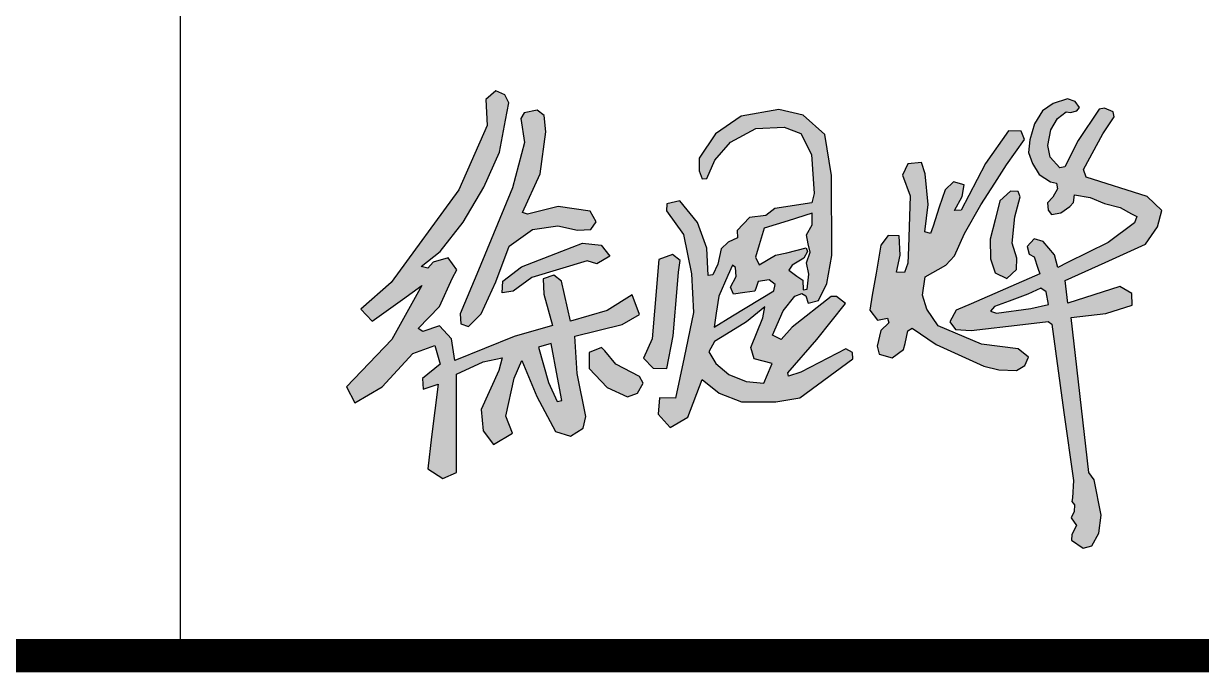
# Model space of a CAD drawing. Extents: x -417156 to 1571408, y 205758 to 1045562.
# Drawn here: x 1565338 to 1568866, y 780906 to 782851 of the extents above; entities that cross this region are included whole.
import ezdxf

# ---------------------------------------------------------------- set-up
doc = ezdxf.new("R2010")
doc.units = 0
doc.header["$LTSCALE"] = 1000
doc.header["$MEASUREMENT"] = 0
doc.layers.get('0').update_dxf_attribs({"linetype": 'CONTINUOUS'})
doc.layers.add('PP-PM-TK', color=7, linetype='CONTINUOUS')
doc.layers.add('PUB_TITLE', color=4, linetype='CONTINUOUS')

msp = doc.modelspace()

# ---------------------------------------------------------------- hatches: boundary and pattern name
h = msp.add_hatch(color=256)
h.paths.add_polyline_path([(1568401, 782046.3), (1568384.7, 782058), (1568346.5, 782039.7), (1568290, 782018.8), (1568245.7, 782002.5), (1568234.4, 781989.3), (1568252.3, 781983.2), (1568355.2, 781996.4), (1568407.7, 782009.1)], flags=16)
h.paths.add_polyline_path([(1568461.1, 782585.7), (1568474.1, 782584.6), (1568493.3, 782588.7), (1568500.4, 782599.6), (1568488.3, 782617.6), (1568465.3, 782625.5), (1568422.2, 782611.3), (1568389.5, 782589.1), (1568366.1, 782550.7), (1568352.3, 782502.4), (1568348.5, 782464), (1568359.8, 782431.4), (1568379.9, 782398.8), (1568414.2, 782376.6), (1568431.8, 782372), (1568435.1, 782355.3), (1568421.3, 782330.7), (1568405.4, 782313.2), (1568407.1, 782291.5), (1568417.1, 782278.5), (1568445.1, 782283.1), (1568471.9, 782302), (1568482.4, 782314.9), (1568485.7, 782337.1), (1568532.7, 782329.6), (1568575.4, 782311.6), (1568622.2, 782299.5), (1568656.6, 782280.7), (1568672.3, 782272.1), (1568665.8, 782253.5), (1568587.1, 782194.4), (1568465.3, 782134.6), (1568435.7, 782120.1), (1568426.4, 782157.6), (1568392.1, 782198.1), (1568364.9, 782205.3), (1568344, 782182.7), (1568350.3, 782159.7), (1568365.3, 782151.3), (1568376.2, 782117.9), (1568381.7, 782101.1), (1568176.1, 782011.1), (1568131.2, 781991.4), (1568112.5, 781956.6), (1568129.2, 781933.6), (1568176.5, 781930.6), (1568330.9, 781949), (1568406.8, 781958.1), (1568417.5, 781949.5), (1568454.2, 781685), (1568482.5, 781481.6), (1568479.5, 781429.5), (1568477.6, 781418.2), (1568486.2, 781408.1), (1568484.5, 781388.8), (1568475.8, 781369.5), (1568491.7, 781346.7), (1568477.4, 781319.8), (1568477, 781302.6), (1568512.2, 781278.9), (1568537.7, 781285.2), (1568559.2, 781323.6), (1568565.9, 781377.7), (1568544.7, 781483.6), (1568529.2, 781505.1), (1568475.9, 781969.7), (1568579.3, 781982.1), (1568658.7, 782006.9), (1568657.9, 782041.6), (1568621.5, 782062.3), (1568466, 782012.7), (1568457.7, 782080.5), (1568577.7, 782135), (1568698.7, 782190), (1568734, 782241.9), (1568747.3, 782290.6), (1568703.4, 782332.8), (1568520.7, 782390.6), (1568513.1, 782413.8), (1568570.7, 782519.9), (1568604.8, 782571), (1568601.6, 782586.4), (1568575.2, 782597.4), (1568559.8, 782593.7), (1568496.5, 782500.4), (1568457, 782421.2), (1568442, 782418), (1568412.8, 782450.4), (1568405.5, 782485.7), (1568414.8, 782531.9), (1568435.1, 782565.8)])
h.paths.add_polyline_path([(1568316.9, 782347.5), (1568293.9, 782348.7), (1568261.7, 782319), (1568247.8, 782262.7), (1568233.3, 782204.3), (1568233.8, 782145.8), (1568247.8, 782104.1), (1568283.6, 782087.1), (1568312, 782113.7), (1568313.3, 782147.7), (1568298.7, 782192.5), (1568306.6, 782271.8), (1568323, 782331.8)], flags=17)
h.paths.add_polyline_path([(1568038.3, 782400.3), (1568027.9, 782434.2), (1567986.9, 782430.6), (1567970.3, 782396), (1567993.4, 782334.7), (1567988.3, 782179.8), (1567986.8, 782132.5), (1567976.8, 782104.5), (1567952.2, 782105.9), (1567963.8, 782157.1), (1567960.2, 782214.7), (1567927.7, 782215.4), (1567906.1, 782186.6), (1567891.7, 782103), (1567880.2, 782036.9), (1567872.5, 781992.2), (1567896, 781961.8), (1567925.6, 781968.3), (1567929.9, 781953.9), (1567906, 781931.1), (1567895.2, 781883.6), (1567901, 781859.8), (1567940, 781849), (1567973.8, 781873.5), (1567978.2, 781892.2), (1567986.8, 781929.6), (1567999.1, 781938.3), (1568071.2, 781889.3), (1568148.4, 781854), (1568214, 781824), (1568259.5, 781812.9), (1568312.1, 781810.8), (1568336.6, 781825.9), (1568348.2, 781851.1), (1568317.2, 781875.6), (1568206.8, 781890), (1568077.7, 781945.1), (1568043.1, 781994.8), (1568030.1, 782036.6), (1568038.8, 782092.1), (1568100.8, 782126.7), (1568126.8, 782154.6), (1568156.6, 782221.3), (1568205.7, 782307.2), (1568247.3, 782372.6), (1568282.2, 782427.3), (1568335.6, 782503.2), (1568325.7, 782527.8), (1568288.2, 782529.6), (1568219.3, 782431.3), (1568169.4, 782335.1), (1568146.6, 782291.3), (1568126.3, 782290.8), (1568149.1, 782332), (1568155.8, 782367.1), (1568123.2, 782376.3), (1568098, 782352.9), (1568080.7, 782300.7), (1568062, 782243.8), (1568054.6, 782221.3), (1568037.7, 782226.3), (1568047.5, 782308.7)])
h.paths.add_polyline_path([(1567552.1, 781968.9), (1567558.6, 782001.7), (1567503.7, 781956.6), (1567443, 781919.8), (1567407.7, 781898.3), (1567390.5, 781867.3), (1567411, 781832.1), (1567450.4, 781799.3), (1567502, 781778), (1567555.4, 781773.1), (1567577.5, 781825.5), (1567580.1, 781831.6), (1567526.6, 781846), (1567516, 781879.6)], flags=16)
h.paths.add_polyline_path([(1567700.3, 782247.6), (1567699.6, 782282.9), (1567627.7, 782260), (1567555.8, 782237.1), (1567541.4, 782187.5), (1567530.6, 782150.2), (1567540.8, 782128.1), (1567589.8, 782156.2), (1567624.4, 782163.4), (1567682, 782178.4), (1567685.9, 782167.3), (1567675.4, 782147.7), (1567640.1, 782126.8), (1567629.7, 782111.8), (1567654.5, 782094.1), (1567672.1, 782081.6), (1567672.8, 782053), (1567684.6, 782054.3), (1567689.8, 782099.4), (1567683.3, 782133.3), (1567693.7, 782165.3), (1567688.5, 782190.8), (1567683.1, 782217.1)], flags=16)
h.paths.add_polyline_path([(1567470.3, 782119.9), (1567461.4, 782126.6), (1567447.9, 782096.2), (1567420.1, 782033.6), (1567412.4, 781983), (1567406, 781940.8), (1567461.4, 781974.5), (1567585.6, 782050.1), (1567589.4, 782068.4), (1567570.8, 782083), (1567538.4, 782078), (1567532.6, 782060.2), (1567528.8, 782048.5), (1567498.6, 782044.4), (1567464.5, 782039.7), (1567455.8, 782060.6), (1567472.8, 782092.9)], flags=16)
h.paths.add_polyline_path([(1567356.9, 782254.1), (1567303.5, 782319.3), (1567264.3, 782310.2), (1567263.3, 782289.1), (1567314.6, 782218.8), (1567338.8, 782101.2), (1567344.8, 781984.9), (1567316.6, 781850.3), (1567291, 781727.7), (1567243.2, 781728.7), (1567239.2, 781680.5), (1567274.4, 781640.3), (1567327.7, 781671.4), (1567370.9, 781784), (1567421.2, 781742.8), (1567488.6, 781716.7), (1567591.2, 781716.7), (1567662.6, 781728.7), (1567821.5, 781846.3), (1567820.9, 781865.4), (1567801.1, 781876.2), (1567666.3, 781805.7), (1567628.8, 781794.4), (1567626.8, 781804.2), (1567714.2, 781904.4), (1567799.5, 782011.8), (1567772.9, 782032.9), (1567757.4, 782032.9), (1567639.7, 781940.6), (1567606.8, 781903.5), (1567581.4, 781916.5), (1567613.6, 781990.2), (1567648, 782033.4), (1567668.9, 782042), (1567680.6, 782034.3), (1567687.6, 782012.5), (1567719.5, 782021.1), (1567743.6, 782071.6), (1567759.1, 782155.5), (1567757.5, 782395.1), (1567738.2, 782518.1), (1567672.8, 782576.6), (1567600.6, 782593.2), (1567487.3, 782572.7), (1567410.2, 782520.1), (1567361.4, 782446.9), (1567361.7, 782409.2), (1567370.4, 782385), (1567384.2, 782386.7), (1567408.7, 782441.4), (1567455.3, 782495.1), (1567531.7, 782536.3), (1567615.8, 782540.5), (1567666.5, 782520.8), (1567698.2, 782458.2), (1567705.9, 782341.6), (1567699.1, 782313.4), (1567588.4, 782296.2), (1567560.9, 782275.6), (1567512, 782269.6), (1567475, 782230.6), (1567475.9, 782208.3), (1567448.4, 782195.5), (1567427, 782175.8), (1567417.5, 782129.5), (1567402.1, 782097.7), (1567388.2, 782095.5), (1567384.6, 782177.8)])
h.paths.add_polyline_path([(1567305, 782140.9), (1567282, 782158.8), (1567240.3, 782143.2), (1567227.3, 781988.6), (1567220.4, 781905.7), (1567194.8, 781848.2), (1567223.4, 781818.3), (1567265.1, 781817), (1567283.3, 781914.5), (1567296.3, 782069.2), (1567299.4, 782105.9)])
h.paths.add_polyline_path([(1567069.4, 781880.4), (1567031.9, 781865.1), (1567032.5, 781816.6), (1567085.7, 781760.2), (1567147.3, 781732.4), (1567177.1, 781742.7), (1567194, 781773.2), (1567182.9, 781792.6), (1567112.3, 781830.2), (1567078.6, 781869.7)])
h.paths.add_polyline_path([(1566918.6, 781892.2), (1566880, 781881.3), (1566910.5, 781775.1), (1566936.4, 781718.1), (1566950.7, 781720.7), (1566937.7, 781790)], flags=16)
h.paths.add_polyline_path([(1566771, 782043.6), (1566773.7, 782078.5), (1566829.6, 782121.9), (1566950, 782168.6), (1567012, 782192.6), (1567067.8, 782187), (1567093.5, 782153.4), (1567054.7, 782131.1), (1567025.7, 782139.6), (1566859.9, 782089.7), (1566804.6, 782048.9)], flags=17)
h.paths.add_polyline_path([(1566897.2, 782574.8), (1566875.9, 782590.8), (1566837.2, 782583.4), (1566827.1, 782566.4), (1566838.6, 782494.6), (1566802.6, 782358.4), (1566700.2, 782111.9), (1566645.9, 781981.3), (1566647.9, 781950.9), (1566670.3, 781942.7), (1566708.2, 781980.7), (1566752.3, 782077.1), (1566792.4, 782183.5), (1566862.6, 782234), (1566938.3, 782244.2), (1566997.4, 782231.1), (1567036.7, 782233.4), (1567053.4, 782256.7), (1567035, 782288.3), (1566938.9, 782302), (1566847.7, 782279.3), (1566832.2, 782284.7), (1566885.3, 782400.6), (1566902.6, 782526)], flags=17)
h.paths.add_polyline_path([(1566779, 782637.3), (1566752.3, 782649.6), (1566722.9, 782623), (1566726.1, 782544.9), (1566641.6, 782352.1), (1566439, 782074.8), (1566348.1, 781995.1), (1566381.6, 781958.5), (1566472.5, 782023.8), (1566530.4, 782065.4), (1566440.5, 781903.6), (1566304.9, 781761.8), (1566330.4, 781714), (1566411.8, 781761.8), (1566504.3, 781862.2), (1566569.7, 781886.1), (1566585.7, 781830.3), (1566533, 781787.3), (1566534.6, 781755.4), (1566579.3, 781769.7), (1566560.2, 781612), (1566548.5, 781516.2), (1566593.7, 781487.7), (1566635.1, 781505.2), (1566635.1, 781800), (1566714.9, 781836.7), (1566771.6, 781849.1), (1566761.5, 781811.1), (1566709, 781693.9), (1566714.6, 781630.2), (1566745.9, 781588.9), (1566802.9, 781623.5), (1566782.7, 781673.8), (1566807.3, 781787.7), (1566830.8, 781841.3), (1566875.5, 781733), (1566931.4, 781628), (1566976.1, 781614.6), (1567014.1, 781638.1), (1567021.9, 781672.7), (1566996.2, 781802.2), (1566989.5, 781913.8), (1567131.4, 781948.4), (1567182.9, 781978.6), (1567160.5, 782037.8), (1567085.6, 781990.9), (1566976.1, 781958.5), (1566949.3, 782079.1), (1566925.8, 782096.9), (1566894.5, 782085.8), (1566896.7, 782040), (1566922.4, 781946.2), (1566807.3, 781912.7), (1566629.6, 781841.3), (1566619.6, 781906), (1566583.8, 781945.1), (1566533.5, 781928.4), (1566520.1, 781937.3), (1566583.8, 782003.2), (1566622.9, 782089.1), (1566635.2, 782113), (1566609.5, 782148.7), (1566564.8, 782135.3), (1566549.2, 782117.4), (1566529, 782123), (1566586, 782167.7), (1566654.2, 782255.9), (1566716.8, 782360.2), (1566763.8, 782465.1), (1566781.7, 782561.2), (1566791.3, 782612.8)])

# ---------------------------------------------------------------- linework, layer by layer
for p, q in [((1566752.3, 782649.6), (1566722.9, 782623)), ((1566722.9, 782623), (1566726.1, 782544.9)), ((1566779, 782637.3), (1566752.3, 782649.6)), ((1566791.3, 782612.8), (1566779, 782637.3)), ((1568465.3, 782625.5), (1568422.2, 782611.3)), ((1568488.3, 782617.6), (1568465.3, 782625.5)), ((1566781.7, 782561.2), (1566791.3, 782612.8)), ((1566875.9, 782590.8), (1566837.2, 782583.4)), ((1566897.2, 782574.8), (1566875.9, 782590.8)), ((1567600.6, 782593.2), (1567487.3, 782572.7)), ((1567672.8, 782576.6), (1567600.6, 782593.2)), ((1568389.5, 782589.1), (1568366.1, 782550.7)), ((1568422.2, 782611.3), (1568389.5, 782589.1)), ((1568435.1, 782565.8), (1568461.1, 782585.7)), ((1568461.1, 782585.7), (1568474.1, 782584.6)), ((1568474.1, 782584.6), (1568493.3, 782588.7)), ((1568500.4, 782599.6), (1568488.3, 782617.6)), ((1568493.3, 782588.7), (1568500.4, 782599.6)), ((1568559.8, 782593.7), (1568496.5, 782500.4)), ((1568575.2, 782597.4), (1568559.8, 782593.7)), ((1568601.6, 782586.4), (1568575.2, 782597.4)), ((1568604.8, 782571), (1568601.6, 782586.4)), ((1566763.8, 782465.1), (1566781.7, 782561.2)), ((1566837.2, 782583.4), (1566827.1, 782566.4)), ((1566827.1, 782566.4), (1566838.6, 782494.6)), ((1566902.6, 782526), (1566897.2, 782574.8)), ((1567487.3, 782572.7), (1567410.2, 782520.1)), ((1567738.2, 782518.1), (1567672.8, 782576.6)), ((1568366.1, 782550.7), (1568352.3, 782502.4)), ((1568414.8, 782531.9), (1568435.1, 782565.8)), ((1568570.7, 782519.9), (1568604.8, 782571)), ((1566726.1, 782544.9), (1566641.6, 782352.1)), ((1566885.3, 782400.6), (1566902.6, 782526)), ((1567410.2, 782520.1), (1567361.4, 782446.9)), ((1567455.3, 782495.1), (1567531.7, 782536.3)), ((1567531.7, 782536.3), (1567615.8, 782540.5)), ((1567615.8, 782540.5), (1567666.5, 782520.8)), ((1567666.5, 782520.8), (1567698.2, 782458.2)), ((1567757.5, 782395.1), (1567738.2, 782518.1)), ((1568288.2, 782529.6), (1568219.3, 782431.3)), ((1568325.7, 782527.8), (1568288.2, 782529.6)), ((1568335.6, 782503.2), (1568325.7, 782527.8)), ((1568405.5, 782485.7), (1568414.8, 782531.9)), ((1568513.1, 782413.8), (1568570.7, 782519.9)), ((1566838.6, 782494.6), (1566802.6, 782358.4)), ((1567408.7, 782441.4), (1567455.3, 782495.1)), ((1568282.2, 782427.3), (1568335.6, 782503.2)), ((1568352.3, 782502.4), (1568348.5, 782464)), ((1568412.8, 782450.4), (1568405.5, 782485.7)), ((1568496.5, 782500.4), (1568457, 782421.2)), ((1566716.8, 782360.2), (1566763.8, 782465.1)), ((1567361.4, 782446.9), (1567361.7, 782409.2)), ((1567698.2, 782458.2), (1567705.9, 782341.6)), ((1568348.5, 782464), (1568359.8, 782431.4)), ((1568442, 782418), (1568412.8, 782450.4)), ((1567361.7, 782409.2), (1567370.4, 782385)), ((1567384.2, 782386.7), (1567408.7, 782441.4)), ((1567986.9, 782430.6), (1567970.3, 782396)), ((1568027.9, 782434.2), (1567986.9, 782430.6)), ((1568038.3, 782400.3), (1568027.9, 782434.2)), ((1568219.3, 782431.3), (1568169.4, 782335.1)), ((1568247.3, 782372.6), (1568282.2, 782427.3)), ((1568359.8, 782431.4), (1568379.9, 782398.8)), ((1568457, 782421.2), (1568442, 782418)), ((1568520.7, 782390.6), (1568513.1, 782413.8)), ((1566832.2, 782284.7), (1566885.3, 782400.6)), ((1567370.4, 782385), (1567384.2, 782386.7)), ((1567759.1, 782155.5), (1567757.5, 782395.1)), ((1567970.3, 782396), (1567993.4, 782334.7)), ((1568047.5, 782308.7), (1568038.3, 782400.3)), ((1568123.2, 782376.3), (1568098, 782352.9)), ((1568155.8, 782367.1), (1568123.2, 782376.3)), ((1568205.7, 782307.2), (1568247.3, 782372.6)), ((1568379.9, 782398.8), (1568414.2, 782376.6)), ((1568414.2, 782376.6), (1568431.8, 782372)), ((1568431.8, 782372), (1568435.1, 782355.3)), ((1568703.4, 782332.8), (1568520.7, 782390.6)), ((1566641.6, 782352.1), (1566439, 782074.8)), ((1566654.2, 782255.9), (1566716.8, 782360.2)), ((1566802.6, 782358.4), (1566700.2, 782111.9)), ((1567705.9, 782341.6), (1567699.1, 782313.4)), ((1568098, 782352.9), (1568080.7, 782300.7)), ((1568149.1, 782332), (1568155.8, 782367.1)), ((1568293.9, 782348.7), (1568261.7, 782319)), ((1568316.9, 782347.5), (1568293.9, 782348.7)), ((1568323, 782331.8), (1568316.9, 782347.5)), ((1568435.1, 782355.3), (1568421.3, 782330.7)), ((1568482.4, 782314.9), (1568485.7, 782337.1)), ((1568485.7, 782337.1), (1568532.7, 782329.6)), ((1566938.9, 782302), (1566847.7, 782279.3)), ((1567035, 782288.3), (1566938.9, 782302)), ((1567264.3, 782310.2), (1567263.3, 782289.1)), ((1567303.5, 782319.3), (1567264.3, 782310.2)), ((1567356.9, 782254.1), (1567303.5, 782319.3)), ((1567699.1, 782313.4), (1567588.4, 782296.2)), ((1567993.4, 782334.7), (1567988.3, 782179.8)), ((1568037.7, 782226.3), (1568047.5, 782308.7)), ((1568126.3, 782290.8), (1568149.1, 782332)), ((1568169.4, 782335.1), (1568146.6, 782291.3)), ((1568156.6, 782221.3), (1568205.7, 782307.2)), ((1568261.7, 782319), (1568247.8, 782262.7)), ((1568306.6, 782271.8), (1568323, 782331.8)), ((1568421.3, 782330.7), (1568405.4, 782313.2)), ((1568405.4, 782313.2), (1568407.1, 782291.5)), ((1568445.1, 782283.1), (1568471.9, 782302)), ((1568471.9, 782302), (1568482.4, 782314.9)), ((1568532.7, 782329.6), (1568575.4, 782311.6)), ((1568575.4, 782311.6), (1568622.2, 782299.5)), ((1568747.3, 782290.6), (1568703.4, 782332.8)), ((1566847.7, 782279.3), (1566832.2, 782284.7)), ((1567053.4, 782256.7), (1567035, 782288.3)), ((1567263.3, 782289.1), (1567314.6, 782218.8)), ((1567512, 782269.6), (1567475, 782230.6)), ((1567560.9, 782275.6), (1567512, 782269.6)), ((1567588.4, 782296.2), (1567560.9, 782275.6)), ((1567699.6, 782282.9), (1567627.7, 782260)), ((1567700.3, 782247.6), (1567699.6, 782282.9)), ((1568080.7, 782300.7), (1568062, 782243.8)), ((1568146.6, 782291.3), (1568126.3, 782290.8)), ((1568298.7, 782192.5), (1568306.6, 782271.8)), ((1568407.1, 782291.5), (1568417.1, 782278.5)), ((1568417.1, 782278.5), (1568445.1, 782283.1)), ((1568622.2, 782299.5), (1568656.6, 782280.7)), ((1568656.6, 782280.7), (1568672.3, 782272.1)), ((1568672.3, 782272.1), (1568665.8, 782253.5)), ((1568734, 782241.9), (1568747.3, 782290.6)), ((1566586, 782167.7), (1566654.2, 782255.9)), ((1566792.4, 782183.5), (1566862.6, 782234)), ((1566862.6, 782234), (1566938.3, 782244.2)), ((1566938.3, 782244.2), (1566997.4, 782231.1)), ((1566997.4, 782231.1), (1567036.7, 782233.4)), ((1567036.7, 782233.4), (1567053.4, 782256.7)), ((1567384.6, 782177.8), (1567356.9, 782254.1)), ((1567555.8, 782237.1), (1567541.4, 782187.5)), ((1567627.7, 782260), (1567555.8, 782237.1)), ((1567683.1, 782217.1), (1567700.3, 782247.6)), ((1568062, 782243.8), (1568054.6, 782221.3)), ((1568247.8, 782262.7), (1568233.3, 782204.3)), ((1568665.8, 782253.5), (1568587.1, 782194.4)), ((1568698.7, 782190), (1568734, 782241.9)), ((1567314.6, 782218.8), (1567338.8, 782101.2)), ((1567448.4, 782195.5), (1567427, 782175.8)), ((1567475.9, 782208.3), (1567448.4, 782195.5)), ((1567475, 782230.6), (1567475.9, 782208.3)), ((1567688.5, 782190.8), (1567683.1, 782217.1)), ((1567927.7, 782215.4), (1567906.1, 782186.6)), ((1567960.2, 782214.7), (1567927.7, 782215.4)), ((1567963.8, 782157.1), (1567960.2, 782214.7)), ((1568054.6, 782221.3), (1568037.7, 782226.3)), ((1568126.8, 782154.6), (1568156.6, 782221.3)), ((1568233.3, 782204.3), (1568233.8, 782145.8)), ((1568364.9, 782205.3), (1568344, 782182.7)), ((1568392.1, 782198.1), (1568364.9, 782205.3)), ((1568426.4, 782157.6), (1568392.1, 782198.1)), ((1566529, 782123), (1566586, 782167.7)), ((1566752.3, 782077.1), (1566792.4, 782183.5)), ((1566829.6, 782121.9), (1566950, 782168.6)), ((1566950, 782168.6), (1567012, 782192.6)), ((1567012, 782192.6), (1567067.8, 782187)), ((1567067.8, 782187), (1567093.5, 782153.4)), ((1567388.2, 782095.5), (1567384.6, 782177.8)), ((1567427, 782175.8), (1567417.5, 782129.5)), ((1567541.4, 782187.5), (1567530.6, 782150.2)), ((1567589.8, 782156.2), (1567624.4, 782163.4)), ((1567624.4, 782163.4), (1567682, 782178.4)), ((1567685.9, 782167.3), (1567675.4, 782147.7)), ((1567682, 782178.4), (1567685.9, 782167.3)), ((1567683.3, 782133.3), (1567693.7, 782165.3)), ((1567693.7, 782165.3), (1567688.5, 782190.8)), ((1567906.1, 782186.6), (1567891.7, 782103)), ((1567988.3, 782179.8), (1567986.8, 782132.5)), ((1568313.3, 782147.7), (1568298.7, 782192.5)), ((1568344, 782182.7), (1568350.3, 782159.7)), ((1568587.1, 782194.4), (1568465.3, 782134.6)), ((1568577.7, 782135), (1568698.7, 782190)), ((1566564.8, 782135.3), (1566549.2, 782117.4)), ((1566609.5, 782148.7), (1566564.8, 782135.3)), ((1566635.2, 782113), (1566609.5, 782148.7)), ((1567025.7, 782139.6), (1566859.9, 782089.7)), ((1567054.7, 782131.1), (1567025.7, 782139.6)), ((1567093.5, 782153.4), (1567054.7, 782131.1)), ((1567240.3, 782143.2), (1567227.3, 781988.6)), ((1567282, 782158.8), (1567240.3, 782143.2)), ((1567305, 782140.9), (1567282, 782158.8)), ((1567299.4, 782105.9), (1567305, 782140.9)), ((1567417.5, 782129.5), (1567402.1, 782097.7)), ((1567461.4, 782126.6), (1567447.9, 782096.2)), ((1567470.3, 782119.9), (1567461.4, 782126.6)), ((1567530.6, 782150.2), (1567540.8, 782128.1)), ((1567540.8, 782128.1), (1567589.8, 782156.2)), ((1567640.1, 782126.8), (1567629.7, 782111.8)), ((1567675.4, 782147.7), (1567640.1, 782126.8)), ((1567689.8, 782099.4), (1567683.3, 782133.3)), ((1567743.6, 782071.6), (1567759.1, 782155.5)), ((1567952.2, 782105.9), (1567963.8, 782157.1)), ((1567986.8, 782132.5), (1567976.8, 782104.5)), ((1568038.8, 782092.1), (1568100.8, 782126.7)), ((1568100.8, 782126.7), (1568126.8, 782154.6)), ((1568233.8, 782145.8), (1568247.8, 782104.1)), ((1568312, 782113.7), (1568313.3, 782147.7)), ((1568350.3, 782159.7), (1568365.3, 782151.3)), ((1568365.3, 782151.3), (1568376.2, 782117.9)), ((1568435.7, 782120.1), (1568426.4, 782157.6)), ((1568465.3, 782134.6), (1568435.7, 782120.1)), ((1568457.7, 782080.5), (1568577.7, 782135)), ((1566549.2, 782117.4), (1566529, 782123)), ((1566622.9, 782089.1), (1566635.2, 782113)), ((1566700.2, 782111.9), (1566645.9, 781981.3)), ((1566773.7, 782078.5), (1566829.6, 782121.9)), ((1566859.9, 782089.7), (1566804.6, 782048.9)), ((1566925.8, 782096.9), (1566894.5, 782085.8)), ((1566949.3, 782079.1), (1566925.8, 782096.9)), ((1567296.3, 782069.2), (1567299.4, 782105.9)), ((1567338.8, 782101.2), (1567344.8, 781984.9)), ((1567402.1, 782097.7), (1567388.2, 782095.5)), ((1567447.9, 782096.2), (1567420.1, 782033.6)), ((1567455.8, 782060.6), (1567472.8, 782092.9)), ((1567472.8, 782092.9), (1567470.3, 782119.9)), ((1567629.7, 782111.8), (1567654.5, 782094.1)), ((1567654.5, 782094.1), (1567672.1, 782081.6)), ((1567684.6, 782054.3), (1567689.8, 782099.4)), ((1567891.7, 782103), (1567880.2, 782036.9)), ((1567976.8, 782104.5), (1567952.2, 782105.9)), ((1568030.1, 782036.6), (1568038.8, 782092.1)), ((1568381.7, 782101.1), (1568176.1, 782011.1)), ((1568247.8, 782104.1), (1568283.6, 782087.1)), ((1568283.6, 782087.1), (1568312, 782113.7)), ((1568376.2, 782117.9), (1568381.7, 782101.1)), ((1566439, 782074.8), (1566348.1, 781995.1)), ((1566530.4, 782065.4), (1566440.5, 781903.6)), ((1566472.5, 782023.8), (1566530.4, 782065.4)), ((1566530.4, 782065.4), (1566530.4, 782065.4)), ((1566583.8, 782003.2), (1566622.9, 782089.1)), ((1566708.2, 781980.7), (1566752.3, 782077.1)), ((1566771, 782043.6), (1566773.7, 782078.5)), ((1566894.5, 782085.8), (1566896.7, 782040)), ((1566976.1, 781958.5), (1566949.3, 782079.1)), ((1567283.3, 781914.5), (1567296.3, 782069.2)), ((1567464.5, 782039.7), (1567455.8, 782060.6)), ((1567532.6, 782060.2), (1567528.8, 782048.5)), ((1567538.4, 782078), (1567532.6, 782060.2)), ((1567570.8, 782083), (1567538.4, 782078)), ((1567589.4, 782068.4), (1567570.8, 782083)), ((1567585.6, 782050.1), (1567589.4, 782068.4)), ((1567672.1, 782081.6), (1567672.8, 782053)), ((1567672.8, 782053), (1567684.6, 782054.3)), ((1567719.5, 782021.1), (1567743.6, 782071.6)), ((1568384.7, 782058), (1568346.5, 782039.7)), ((1568401, 782046.3), (1568384.7, 782058)), ((1568466, 782012.7), (1568457.7, 782080.5)), ((1568621.5, 782062.3), (1568466, 782012.7)), ((1568657.9, 782041.6), (1568621.5, 782062.3)), ((1566381.6, 781958.5), (1566472.5, 782023.8)), ((1566804.6, 782048.9), (1566771, 782043.6)), ((1566896.7, 782040), (1566922.4, 781946.2)), ((1567160.5, 782037.8), (1567085.6, 781990.9)), ((1567182.9, 781978.6), (1567160.5, 782037.8)), ((1567420.1, 782033.6), (1567412.4, 781983)), ((1567461.4, 781974.5), (1567585.6, 782050.1)), ((1567498.6, 782044.4), (1567464.5, 782039.7)), ((1567528.8, 782048.5), (1567498.6, 782044.4)), ((1567613.6, 781990.2), (1567648, 782033.4)), ((1567757.4, 782032.9), (1567639.7, 781940.6)), ((1567648, 782033.4), (1567668.9, 782042)), ((1567668.9, 782042), (1567680.6, 782034.3)), ((1567680.6, 782034.3), (1567687.6, 782012.5)), ((1567687.6, 782012.5), (1567719.5, 782021.1)), ((1567772.9, 782032.9), (1567757.4, 782032.9)), ((1567799.5, 782011.8), (1567772.9, 782032.9)), ((1567880.2, 782036.9), (1567872.5, 781992.2)), ((1568043.1, 781994.8), (1568030.1, 782036.6)), ((1568346.5, 782039.7), (1568290, 782018.8)), ((1568407.7, 782009.1), (1568401, 782046.3)), ((1568658.7, 782006.9), (1568657.9, 782041.6)), ((1566348.1, 781995.1), (1566381.6, 781958.5)), ((1566520.1, 781937.3), (1566583.8, 782003.2)), ((1567085.6, 781990.9), (1566976.1, 781958.5)), ((1567227.3, 781988.6), (1567220.4, 781905.7)), ((1567344.8, 781984.9), (1567316.6, 781850.3)), ((1567558.6, 782001.7), (1567503.7, 781956.6)), ((1567552.1, 781968.9), (1567558.6, 782001.7)), ((1567581.4, 781916.5), (1567613.6, 781990.2)), ((1567714.2, 781904.4), (1567799.5, 782011.8)), ((1567872.5, 781992.2), (1567896, 781961.8)), ((1568077.7, 781945.1), (1568043.1, 781994.8)), ((1568131.2, 781991.4), (1568112.5, 781956.6)), ((1568176.1, 782011.1), (1568131.2, 781991.4)), ((1568245.7, 782002.5), (1568234.4, 781989.3)), ((1568234.4, 781989.3), (1568252.3, 781983.2)), ((1568290, 782018.8), (1568245.7, 782002.5)), ((1568252.3, 781983.2), (1568355.2, 781996.4)), ((1568355.2, 781996.4), (1568407.7, 782009.1)), ((1568579.3, 781982.1), (1568658.7, 782006.9)), ((1566645.9, 781981.3), (1566647.9, 781950.9)), ((1566647.9, 781950.9), (1566670.3, 781942.7)), ((1566670.3, 781942.7), (1566708.2, 781980.7)), ((1567131.4, 781948.4), (1567182.9, 781978.6)), ((1567412.4, 781983), (1567406, 781940.8)), ((1567406, 781940.8), (1567461.4, 781974.5)), ((1567503.7, 781956.6), (1567443, 781919.8)), ((1567516, 781879.6), (1567552.1, 781968.9)), ((1567896, 781961.8), (1567925.6, 781968.3)), ((1567929.9, 781953.9), (1567906, 781931.1)), ((1567925.6, 781968.3), (1567929.9, 781953.9)), ((1568112.5, 781956.6), (1568129.2, 781933.6)), ((1568176.5, 781930.6), (1568330.9, 781949)), ((1568330.9, 781949), (1568406.8, 781958.1)), ((1568406.8, 781958.1), (1568417.5, 781949.5)), ((1568417.5, 781949.5), (1568454.2, 781685)), ((1568475.9, 781969.7), (1568579.3, 781982.1)), ((1568529.2, 781505.1), (1568475.9, 781969.7)), ((1566533.5, 781928.4), (1566520.1, 781937.3)), ((1566583.8, 781945.1), (1566533.5, 781928.4)), ((1566619.6, 781906), (1566583.8, 781945.1)), ((1566922.4, 781946.2), (1566807.3, 781912.7)), ((1566989.5, 781913.8), (1567131.4, 781948.4)), ((1566996.2, 781802.2), (1566989.5, 781913.8)), ((1567265.1, 781817), (1567283.3, 781914.5)), ((1567443, 781919.8), (1567407.7, 781898.3)), ((1567606.8, 781903.5), (1567581.4, 781916.5)), ((1567639.7, 781940.6), (1567606.8, 781903.5)), ((1567906, 781931.1), (1567895.2, 781883.6)), ((1567978.2, 781892.2), (1567986.8, 781929.6)), ((1567986.8, 781929.6), (1567999.1, 781938.3)), ((1567999.1, 781938.3), (1568071.2, 781889.3)), ((1568206.8, 781890), (1568077.7, 781945.1)), ((1568129.2, 781933.6), (1568176.5, 781930.6)), ((1566440.5, 781903.6), (1566304.9, 781761.8)), ((1566504.3, 781862.2), (1566569.7, 781886.1)), ((1566569.7, 781886.1), (1566585.7, 781830.3)), ((1566629.6, 781841.3), (1566619.6, 781906)), ((1566807.3, 781912.7), (1566629.6, 781841.3)), ((1566918.6, 781892.2), (1566880, 781881.3)), ((1566880, 781881.3), (1566910.5, 781775.1)), ((1566937.7, 781790), (1566918.6, 781892.2)), ((1567069.4, 781880.4), (1567031.9, 781865.1)), ((1567078.6, 781869.7), (1567069.4, 781880.4)), ((1567220.4, 781905.7), (1567194.8, 781848.2)), ((1567407.7, 781898.3), (1567390.5, 781867.3)), ((1567526.6, 781846), (1567516, 781879.6)), ((1567626.8, 781804.2), (1567714.2, 781904.4)), ((1567895.2, 781883.6), (1567901, 781859.8)), ((1567973.8, 781873.5), (1567978.2, 781892.2)), ((1568071.2, 781889.3), (1568148.4, 781854)), ((1568317.2, 781875.6), (1568206.8, 781890)), ((1566411.8, 781761.8), (1566504.3, 781862.2)), ((1566714.9, 781836.7), (1566771.6, 781849.1)), ((1566771.6, 781849.1), (1566761.5, 781811.1)), ((1567031.9, 781865.1), (1567032.5, 781816.6)), ((1567112.3, 781830.2), (1567078.6, 781869.7)), ((1567194.8, 781848.2), (1567223.4, 781818.3)), ((1567316.6, 781850.3), (1567291, 781727.7)), ((1567390.5, 781867.3), (1567411, 781832.1)), ((1567580.1, 781831.6), (1567526.6, 781846)), ((1567662.6, 781728.7), (1567821.5, 781846.3)), ((1567801.1, 781876.2), (1567666.3, 781805.7)), ((1567820.9, 781865.4), (1567801.1, 781876.2)), ((1567821.5, 781846.3), (1567820.9, 781865.4)), ((1567901, 781859.8), (1567940, 781849)), ((1567940, 781849), (1567973.8, 781873.5)), ((1568148.4, 781854), (1568214, 781824)), ((1568348.2, 781851.1), (1568317.2, 781875.6)), ((1568336.6, 781825.9), (1568348.2, 781851.1)), ((1566585.7, 781830.3), (1566533, 781787.3)), ((1566635.1, 781800), (1566714.9, 781836.7)), ((1566761.5, 781811.1), (1566709, 781693.9)), ((1566807.3, 781787.7), (1566830.8, 781841.3)), ((1566830.8, 781841.3), (1566875.5, 781733)), ((1567032.5, 781816.6), (1567085.7, 781760.2)), ((1567182.9, 781792.6), (1567112.3, 781830.2)), ((1567223.4, 781818.3), (1567265.1, 781817)), ((1567411, 781832.1), (1567450.4, 781799.3)), ((1567555.4, 781773.1), (1567577.5, 781825.5)), ((1567577.5, 781825.5), (1567580.1, 781831.6)), ((1568214, 781824), (1568259.5, 781812.9)), ((1568259.5, 781812.9), (1568312.1, 781810.8)), ((1568312.1, 781810.8), (1568336.6, 781825.9)), ((1566533, 781787.3), (1566534.6, 781755.4)), ((1566635.1, 781505.2), (1566635.1, 781800)), ((1566782.7, 781673.8), (1566807.3, 781787.7)), ((1566910.5, 781775.1), (1566936.4, 781718.1)), ((1566950.7, 781720.7), (1566937.7, 781790)), ((1567021.9, 781672.7), (1566996.2, 781802.2)), ((1567177.1, 781742.7), (1567194, 781773.2)), ((1567194, 781773.2), (1567182.9, 781792.6)), ((1567327.7, 781671.4), (1567370.9, 781784)), ((1567370.9, 781784), (1567421.2, 781742.8)), ((1567450.4, 781799.3), (1567502, 781778)), ((1567502, 781778), (1567555.4, 781773.1)), ((1567628.8, 781794.4), (1567626.8, 781804.2)), ((1567666.3, 781805.7), (1567628.8, 781794.4)), ((1566304.9, 781761.8), (1566330.4, 781714)), ((1566330.4, 781714), (1566411.8, 781761.8)), ((1566534.6, 781755.4), (1566579.3, 781769.7)), ((1566579.3, 781769.7), (1566560.2, 781612)), ((1567085.7, 781760.2), (1567147.3, 781732.4)), ((1567147.3, 781732.4), (1567177.1, 781742.7)), ((1567421.2, 781742.8), (1567488.6, 781716.7)), ((1566875.5, 781733), (1566931.4, 781628)), ((1566936.4, 781718.1), (1566950.7, 781720.7)), ((1567243.2, 781728.7), (1567239.2, 781680.5)), ((1567291, 781727.7), (1567243.2, 781728.7)), ((1567488.6, 781716.7), (1567591.2, 781716.7)), ((1567591.2, 781716.7), (1567662.6, 781728.7)), ((1566709, 781693.9), (1566714.6, 781630.2)), ((1566802.9, 781623.5), (1566782.7, 781673.8)), ((1567014.1, 781638.1), (1567021.9, 781672.7)), ((1567239.2, 781680.5), (1567274.4, 781640.3)), ((1567274.4, 781640.3), (1567327.7, 781671.4)), ((1568454.2, 781685), (1568482.5, 781481.6)), ((1566976.1, 781614.6), (1567014.1, 781638.1)), ((1566560.2, 781612), (1566548.5, 781516.2)), ((1566714.6, 781630.2), (1566745.9, 781588.9)), ((1566745.9, 781588.9), (1566802.9, 781623.5)), ((1566931.4, 781628), (1566976.1, 781614.6)), ((1566548.5, 781516.2), (1566593.7, 781487.7)), ((1566593.7, 781487.7), (1566635.1, 781505.2)), ((1568544.7, 781483.6), (1568529.2, 781505.1)), ((1568482.5, 781481.6), (1568479.5, 781429.5)), ((1568565.9, 781377.7), (1568544.7, 781483.6)), ((1568479.5, 781429.5), (1568477.6, 781418.2)), ((1568484.5, 781388.8), (1568475.8, 781369.5)), ((1568477.6, 781418.2), (1568486.2, 781408.1)), ((1568486.2, 781408.1), (1568484.5, 781388.8)), ((1568475.8, 781369.5), (1568491.7, 781346.7)), ((1568559.2, 781323.6), (1568565.9, 781377.7)), ((1568477.4, 781319.8), (1568477, 781302.6)), ((1568491.7, 781346.7), (1568477.4, 781319.8)), ((1568537.7, 781285.2), (1568559.2, 781323.6)), ((1568477, 781302.6), (1568512.2, 781278.9)), ((1568512.2, 781278.9), (1568537.7, 781285.2))]:
    msp.add_line(p, q)
at = {"layer": 'PP-PM-TK', "color": 4, "const_width": 40}
msp.add_lwpolyline([(1558408.4, 780956.2), (1569408.4, 780956.2)], dxfattribs=at)
at = {"layer": 'PUB_TITLE', "color": 4}
for p, q in [((1565808.3, 780956.2), (1565808.3, 794956.2)), ((1558408.4, 780956.2), (1569408.4, 780956.2))]:
    msp.add_line(p, q, dxfattribs=at)
at = {"layer": 'PUB_TITLE', "color": 4, "const_width": 100}
msp.add_lwpolyline([(1558408.4, 780956.2), (1569408.4, 780956.2)], dxfattribs=at)

doc.saveas('drawing.dxf')
